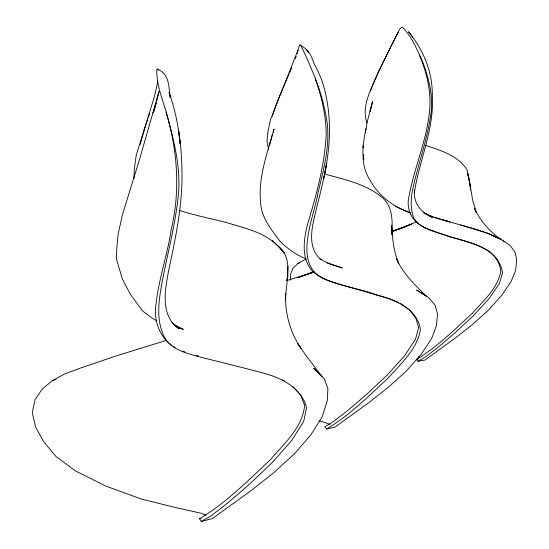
<?xml version="1.0" encoding="UTF-8"?>
<svg xmlns="http://www.w3.org/2000/svg" width="549" height="549" viewBox="0 0 549 549"><rect width="100%" height="100%" fill="white"/><g stroke="black" fill="none" stroke-linecap="round" stroke-linejoin="round"><path stroke-width="0.82" d="M392.206 234.759C392.171 222.146 393.297 207.241 382.811 198.107C366.526 183.764 344.298 179.674 324.034 173.8M133.997 178.48L134.272 169.572L136.221 155.202L152.711 102.135L155.422 92.671L157.796 81.128M285.48 300.234C285.542 281.472 295.081 258.112 276.572 244.579C263.156 232.021 244.188 227.986 227.094 222.729C211.166 218.495 194.854 215.565 179.228 210.294M285.494 299.96L285.823 293.296M287.401 271.57L287.786 266.546L287.347 275.09M365.401 132.419L367.082 122.448L372.572 101.572L370.15 111.454L370.41 107.975L370.445 109.628M286.914 280.505L287.813 275.673L287.47 277.307M273.409 132.261L274.026 129.056C267.089 153.576 257.646 178.816 260.789 204.688C262.189 219.003 271.879 230.1 279.963 241.292C287.628 248.676 296.364 255.196 306.411 258.908M286.777 280.573L287.12 278.94M366.018 128.761C362.326 145.313 360.233 165.084 369.868 179.976C378.556 195.863 393.777 207.234 410.714 213.053M140.173 144.421L145.197 126.901M156.54 101.551L159.018 91.559L139.59 159.244L122.4 214.824L118.131 234.203L116.711 249.225L116.402 258.826L122.358 279.043L130.25 294.14L142.534 310.885L151.318 317.596L156.781 320.959M269.532 145.602L272.455 134.279M153.864 111.845L156.163 103.123M297.133 53.479L299.191 45.951L299.939 44.771L305.34 48.504L308.463 52.134L306.623 50.048C310.83 53.418 312.12 58.64 313.946 63.43C317.658 70.485 321.282 77.629 323.382 85.363C332.317 115.681 330.525 148.134 323.656 178.672L326.58 163.465C323.334 183.785 317.226 203.473 313.019 223.58C310.597 235.871 310.171 251.119 321.083 259.615M152.958 113.053L156.081 103.095L154.633 107.638M272.414 116.237C276.614 101.599 283.085 87.771 289.145 73.834M295.444 58.592L296.165 56.403M145.437 126.105L147.825 118.989M148.36 117.404L149.685 113.451M370.445 91.01L373.594 82.494L378.508 71.576L398.485 31.444L400.139 28.61L401.628 27.45L403.041 27.649C412.004 37.25 417.254 49.938 422.641 61.783C428.803 78.109 433.216 95.663 430.986 113.204C428.488 131.719 423.053 149.644 418.125 167.61C414.152 183.551 407.825 200.721 413.397 217.061C417.281 225.728 427.053 228.672 435.288 231.596C458.291 241.999 497.373 241.889 502.575 272.764L499.37 283.545L489.118 298.567L473.458 315.661L455.176 332.687L438.205 347.16L425.77 356.726L418.036 361.276L416.533 359.458C437.086 346.906 454.394 329.825 472.03 313.609C483.25 300.893 497.49 288.678 500.88 271.261C497.106 244.209 464.152 242.74 443.901 234.498C426.086 229.839 407.427 223.093 408.202 201.154C412.766 170.979 426.271 142.822 429.414 112.27C431.624 92.877 427.088 73.34 419.573 55.518M297.949 50.24L270.472 119.648L267.871 132.083L266.924 141.196L268.612 149.39M289.797 72.331L291.697 67.904M398.245 32.432C391.073 45.272 385.027 58.722 378.556 71.926C372.181 87.854 360.789 105.195 366.931 122.88M170.259 97.482C168.378 86.2 169.984 74.657 157.405 69.044L156.808 69.764C156.335 87.634 164.878 104.276 168.721 121.432C175.172 145.636 180.847 170.664 178.322 195.863C175.577 221.686 169.291 246.92 164.027 272.297C160.006 294.017 153.85 318.461 165.407 338.98C173.374 350.619 188.06 353.611 200.769 357.227C223.018 362.765 245.314 368.153 267.432 374.233C284.156 379.311 301.984 389.481 306.541 407.626L303.686 421.454L291.409 440.861L271.844 462.965L248.676 484.918L227.08 503.529L211.152 515.813L201.236 521.55L199.582 518.764C225.955 502.877 247.901 480.787 270.245 459.87C283.881 443.674 302.623 427.65 304.654 405.224L300.591 395.102L292.885 386.503M305.724 259.238L297.942 263.451L292.837 268.53L290.263 275.186L290.682 280.079M166.553 340.346L117.424 355.505L81.424 367.713L64.768 373.896L52.67 380.471L42.198 389.028L34.964 399.85L32.254 412.731L35.63 427.163L43.893 442.007L55.916 456.384L75.501 470.973L105.744 486.023L141.244 499.014L175.797 507.612L201.263 513.26L205.985 515.23M400.646 303.46L409.746 310.267L415.916 318.468L418.626 327.41L415.524 339.261L404.407 356.026L387.079 375.18L366.698 394.278L347.723 410.515L333.785 421.241L324.83 426.799L326.422 429.002C349.782 415.469 368.818 395.754 388.603 377.657C401.161 363.198 417.398 349.198 420.431 329.276C417.11 308.689 395.383 299.912 377.486 295.348C360.94 290.215 344.12 285.96 327.712 280.402C290.627 267.507 313.465 219.641 317.885 193.426C323.334 170.513 329.949 147.063 327.231 123.292C324.939 107.59 320.781 92.191 314.961 77.43C310.446 66.58 305.923 55.669 300.694 45.155M416.238 221.92L402.211 227.979L392.556 231.39M391.663 231.527L411.544 224.04L402.211 227.979L391.794 231.218M297.997 277.526L313.829 271.577M298.038 277.636L314.055 272.105L286.461 280.683M52.67 380.471L55.916 379.366M297.942 263.451L299.466 262.998M199.582 518.764L201.099 518.366M201.236 521.55L212.497 518.51L252.444 489.598L274.026 472.449L294.353 453.927L310.885 434.794L322.133 417.048L327.341 400.42L327.897 388.479L324.13 378.487L313.781 368.29L321.947 376.374L306.603 356.438L297.544 343.317L301.181 348.629C290.86 333.531 285.411 315.545 285.624 297.263M326.422 429.002L335.02 427.122L369.896 401.854L388.781 386.88L406.679 370.699L421.419 353.981L431.699 338.459L436.38 325.88L437.505 313.795L434.993 304.976L428.501 297.455L416.595 289.996L426.504 296.302C414.962 285.048 403.035 273.574 396.378 258.558L398.567 263.095C393.558 251.27 392.487 238.328 391.574 225.66L391.65 227.334M416.533 359.458L417.919 359.224M418.036 361.276L424.899 360.082L455.8 337.676L472.572 324.397L488.521 310.061L501.765 295.238L511.146 281.479L515.635 270.307L516.746 259.794L514.989 251.929L509.822 245.19L501.004 239.268L489.639 234.183L499.7 238.698L498.842 238.204L500.88 239.638M318.969 420.905L325.591 422.62L329.922 424.501M434.156 217.5L475.935 229.31L488.891 233.696L499.7 238.698L488.246 233.449L460.611 224.973M375.214 294.381C354.579 286.804 330.683 285.542 312.861 271.762C300.79 258.668 303.7 239.789 307.605 224.04C316.498 194.682 324.809 164.583 326.209 133.778C325.921 114.967 321.57 96.439 315.222 78.795M448.355 221.549L443.304 220.067L449.892 222.002C440.84 219.326 431.638 216.828 423.245 212.408M196.206 355.457L198.656 356.177M425.413 145.355C440.621 150.344 458.058 155.525 467.055 169.881C468.592 176.401 470.116 182.995 470.61 189.693M376.031 294.614L389.131 298.594M327.328 263.088L342.274 267.96L331.472 264.385L323.148 260.796L319.587 258.634M182.591 350.989L184.889 351.95M178.089 327.197L183.352 329.4L174.081 324.528L179.098 328.844C159.896 315.764 164.926 289.591 168.756 270.218C174.925 240.997 181.211 211.591 181.966 181.637C182.398 151.517 179.166 121 169.092 92.479L170.204 97.475M389.893 298.917L398.341 302.485M395.246 206.287L410.666 213.026M418.324 356.836L419.868 357.523M423.217 212.436L432.715 217.541C421.433 213.156 412.656 202.595 414.639 189.92L414.44 191.951C419.683 159.176 434.925 127.677 432.159 93.852M282.646 379.634L284.725 380.972M171.748 345.328C159.436 336.674 153.72 320.163 155.841 305.519C158.489 279.681 167.445 255.024 171.254 229.317C180.525 190.517 177.464 150.049 166.045 112.071M173.093 346.213L175.11 347.544M501.1 239.597C489.989 231.63 480.258 221.213 474.679 208.62L476.402 212.662L472.771 200.756L470.438 187.161M502.314 240.469L504.126 241.773M171.741 322.263L179.098 328.844M272.311 240.537L284.279 252.732L280.429 248.8M412.862 37.133L408.497 31.767C422.874 49.204 432.262 70.965 432.269 93.865M157.405 69.044L158.181 70.176M470.397 186.701L467.528 173.203L469.409 180.799L470.617 189.858M179.647 139.048L178.542 130.23L180.182 143.756L179.825 140.613M363.493 154.331L363.726 159.272L363.541 155.134M391.725 229.002L391.979 234.848M363.177 147.736L363.095 146.089L363.177 147.736"/></g></svg>
